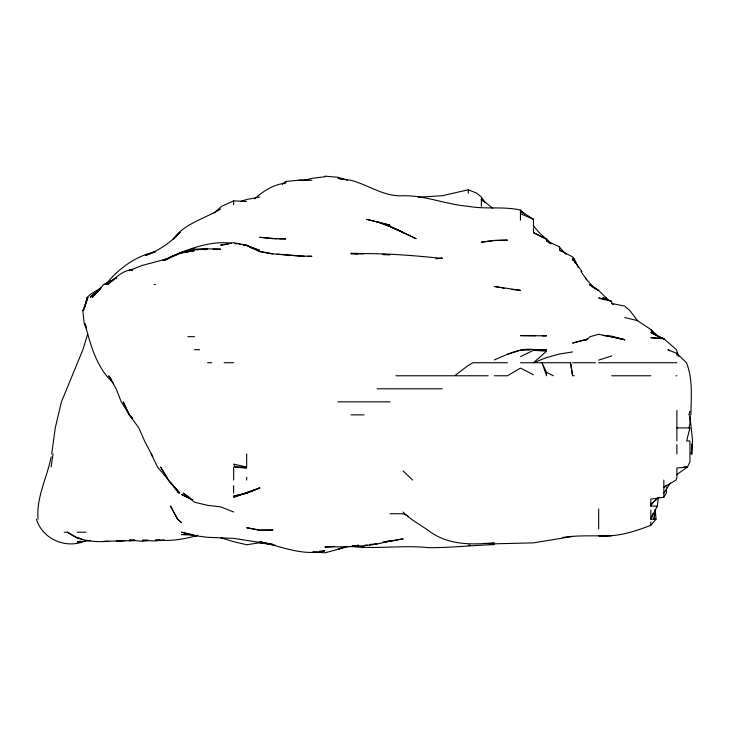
<?xml version="1.0" encoding="UTF-8"?>
<svg xmlns="http://www.w3.org/2000/svg" width="729" height="729" viewBox="0 0 729 729"><rect width="100%" height="100%" fill="white"/><g stroke="black" fill="none" stroke-linecap="round" stroke-linejoin="round"><path stroke-width="1.09" d="M666.57 487.665L666.37 493.096L663.855 497.233L650.815 499.137L650.815 506.136L657.276 506.136L658.424 497.442M691.885 444.207L692.167 453.985L691.274 453.985L691.356 451.816M691.447 449.638L691.657 444.207M690.91 414.874C691.101 397.524 693.051 379.253 686.49 362.732L676.886 353.447L667.855 349.692L669.659 350.868M654.578 511.567L654.077 519.166L655.28 509.398M691.274 453.985L692.55 440.954L690.035 416.751M51.13 467.025L53.062 453.985M51.713 453.985L55.258 427.914L61.427 401.843L82.906 349.692L87.781 333.709M688.996 427.914L689.926 423.576L689.926 414.874L688.859 414.874L689.926 411.183M51.13 456.883C47.112 477.741 36.067 497.433 38.09 519.166M84.008 309.497L87.033 297.55L90.241 294.498L101.413 287.536M84.682 307.574L87.854 297.55L87.033 297.55M653.066 513.152L650.815 519.166L656.045 519.166L655.216 509.398M86.541 328.633L84.227 323.621L82.824 310.581L87.854 297.55M657.276 506.136L650.815 519.166L650.815 510.063M650.815 506.136L653.157 502.409M663.855 493.096L670.507 482.853M562.815 537.41C579.072 534.958 595.383 536.316 611.704 535.596L598.673 535.733C616.707 537.227 634.248 531.815 650.815 525.263L656.045 519.166M173.01 239.121C184.601 223.429 204.639 218.682 220.605 208.995M106.334 283.672C118.854 268.354 135.849 255.97 155.423 251.76L145.39 255.587M100.31 289.076L92.146 297.55L103.618 284.51L114.362 279.271M173.921 238.675L180.172 232.369C170.468 242.675 158.749 250.658 145.39 255.423M658.178 497.615L650.815 504.395L658.961 497.333M214.089 213.105L221.616 206.289L233.644 200.876L246.675 201.45M666.388 485.241L663.855 487.455L676.002 480.065L676.886 477.55L676.886 467.991L687.465 467.025L689.926 461.904L689.926 440.954L686.654 440.954L689.926 427.914L676.886 427.914M100.019 288.793L90.241 297.195L100.666 288.629M254.503 198.908C263.306 190.898 273.721 184.419 285.786 183.07L285.786 181.475L298.826 180.218L311.866 180.218M282.314 184.328L285.786 181.475M455.27 375.28L468.3 365.411L472.857 362.732L507.411 362.732M676.886 474.579L687.465 467.025L684.012 467.025M162.767 260.517C184.1 250.84 207.555 240.288 231.467 243.204M113.46 279.872L104.903 284.51L116.312 277.785L105.933 284.51L116.312 277.667L107.746 284.51C115.109 278.451 122.426 270.149 132.605 269.666M165.1 259.925L181.494 252.781L194.534 250.667L181.494 252.963L194.534 249.127L207.574 249.136L196.702 249.683M165.41 259.925L168.399 258.44L164.408 260.071M520.451 356.663L533.482 350.294L546.522 351.196L533.482 362.732L546.522 357.593L559.562 353.975L572.593 351.934M587.538 339.331L585.633 340.215L590.271 336.661L598.673 334.265L624.744 339.614L620.397 339.131M181.494 252.298L168.463 258.039L181.494 252.307L194.534 248.443M494.371 359.898C506.855 354.75 519.485 347.715 533.482 349.492M164.444 260.071L168.463 258.44L142.383 265.392L129.352 270.441L132.605 269.894M587.538 338.949L572.593 343.067L585.633 339.787M343.842 547.087L337.937 549.311L344.033 547.087M197.623 535.268C184.063 539.469 169.611 541.346 155.423 540.116L159.769 539.797M196.593 535.624L194.534 536.407L197.732 535.359M246.675 492.631L259.715 488.075L233.644 497.214L245.637 493.096M240.661 201.496L246.675 199.473L259.715 197.085M598.673 360.108L611.704 355.943M507.411 354.312L519.449 350.512M85.894 540.599C66.922 549.566 42.446 539.569 36.45 519.166M348.799 546.367L324.897 552.855L312.951 551.725M304.348 180.218L311.866 178.323L324.897 176.782M440.772 258.44L442.23 258.075L435.869 258.795M485.058 202.589L481.34 197.04L476.976 193.258L468.3 189.786L442.23 195.709L418.328 197.222M80.463 541.246L77.201 541.902L90.241 540.617M382.479 542.321L390.079 540.936C377.704 544.353 364.91 546.276 352.061 546.185M204.311 249.71L206.48 249.364M270.577 543.998L259.715 542.768L246.675 544.736L233.644 541.702L220.605 537.683M382.479 542.485L403.119 538.822L390.079 541.301L385.741 541.392M164.116 539.77L155.423 540.991L142.383 540.298L147.814 540.016M572.593 536.453L533.482 542.85L494.371 543.825L483.509 543.424M147.814 540.608L142.383 541.31L129.352 540.08L134.783 540.061M352.089 546.076L358.768 545.246L350.977 546.659L324.897 547.032L334.675 546.367M228.213 244.261L220.605 245.154L233.644 242.702L246.675 245.263L259.715 251.505L272.755 254.011M134.783 540.544L116.312 541.128L123.921 540.554M125.005 540.554L103.272 541.492L106.534 541.283M365.092 545.146L367.27 544.946M369.439 544.754L377.048 544.062L369.439 544.454M108.712 541.31C94.615 542.321 79.16 541.164 67.624 532.206L64.17 532.206M494.371 544.599C472.611 545.328 451.005 547.734 429.19 547.698C403.11 544.891 377.03 549.301 350.977 546.458M195.618 249.701L207.574 248.817L220.605 249.163L213.005 249.181M494.371 542.677C472.793 544.946 449.292 545.228 430.748 532.206C421.635 525.345 411.101 520.388 403.119 512.05M134.783 540.317L129.352 540.672L134.783 540.444M319.466 551.16L324.897 550.823C302.453 556.336 281.203 546.303 259.715 541.738L272.755 544.417L233.644 538.366L207.574 537.319L194.534 535.633L181.494 532.206L194.534 535.186L181.494 534.53L185.84 534.548M386.826 254.776L390.079 254.649L382.479 254.284M520.451 350.193L530.229 350.02M533.482 349.966L546.522 349.893L533.482 349.692M533.482 219.329L520.451 213.643M442.23 258.44C412.049 255.296 381.458 252.89 350.977 253.765L364.008 253.656L350.977 253.227M154.038 284.51L155.423 284.51M82.824 310.581L83.735 310.581M187.9 336.661L194.534 336.661M194.534 349.692L199.6 349.692M207.574 362.732L211.711 362.732M224.158 362.732L233.644 362.732M520.451 362.732L570.534 362.732L572.593 375.772L570.534 362.732M572.593 362.732L595.374 362.732M598.673 362.732L676.886 362.732M395.947 375.772L454.468 375.772M455.27 375.772L488.102 375.772M494.371 375.772L507.411 375.772L520.451 368.127L533.482 374.724M611.704 375.772L650.815 375.772M675.983 375.772L676.886 375.772M377.048 388.803L442.23 388.803M337.937 401.843L390.079 401.843M350.977 414.874L364.008 414.874M246.675 453.985L246.675 467.025L233.644 467.025L233.644 480.065M77.201 532.206L85.958 532.206M298.826 180.191L308.732 180.218M304.257 256.243L272.755 253.82L259.715 251.505L246.675 245.4L243.422 244.908M307.52 256.271L311.866 256.298L298.826 256.043L277.102 254.202M390.079 513.672L403.119 513.817L408.14 516.05M535.66 335.704L520.451 335.641L546.522 335.85L542.176 335.796M277.102 238.757L259.715 237.299L272.755 238.675L285.786 238.912L279.271 238.793M81.548 538.658L77.201 538.412L81.548 538.777M243.422 245.172L246.675 245.4L259.715 250.329L249.938 247.313M603.011 335.54L611.704 336.151L624.744 339.823L611.704 336.661L606.273 336.06M678.735 356.281L676.403 349.692L663.855 338.693L650.815 337.682L660.592 338.575M324.897 176.145L337.937 177.265L347.305 180.218M382.479 254.521L385.741 254.822M511.758 289.422L520.451 290.324L494.371 286.47L499.812 287.508M246.675 468.218L235.513 467.025L233.644 464.136L246.675 467.025M354.23 253.619L357.492 254.011M79.379 538.166L77.201 537.893L67.624 532.206M234.729 243.586L236.898 243.914M239.076 244.242L241.244 244.579M259.715 542.768L275.507 545.246M525.199 214.681L520.451 210.034C503.302 206.161 485.596 209.515 468.3 206.316L468.146 206.289C446.148 204.548 425.271 195.326 403.119 195.746C384.201 196.976 368.573 184.929 350.977 180.3L337.937 178.386L344.188 179.607M501.98 287.928L504.149 288.338M605.188 299.947L598.673 297.961L611.704 301.059L611.704 303.455L624.744 306.134L629.892 310.581L637.775 320.933L650.815 329.472L653.138 333.062L650.815 329.472M624.744 317.534L637.775 320.66M364.008 547.151L361.028 546.44L364.008 547.142M377.048 221.898L366.623 219.329L390.079 225.206L378.132 222.172M572.593 375.317L574.215 375.772M233.644 511.995L220.605 506.837L207.574 505.325L194.534 502.235L183.161 493.096L190.16 497.934M389.076 226.382L377.048 221.616L390.079 226.4L403.119 232.369L390.079 226.783M551.242 243.787L546.522 238.957L533.482 232.669L546.522 239.449L538.986 232.369L533.482 226.008L533.473 219.329M192.529 499.839L181.494 494.444L192.529 499.957M610.729 301.442L602.929 297.55L605.562 299.3M546.522 372.364L546.522 375.772L542.002 362.732L546.522 372.364L553.338 375.772M546.522 238.957L546.522 240.825L559.562 246.849L559.562 249.947L561.248 251.359M559.562 249.947L572.593 256.909L574.151 258.44L578.188 267.461M533.482 219.283L520.451 210.927L522.821 213.032M611.704 303.455L613.463 304.649M546.522 240.825L550.122 243.44M492.676 208.266L481.34 199.017L481.34 206.289M650.815 329.544L658.497 336.661L663.855 338.967L650.815 332.433L658.497 336.661L663.855 338.693M403.119 470.943L412.641 480.065M608.715 300.457L605.726 297.55L607.521 300.43M113.287 382.898C96.438 367.689 90.514 344.708 84.928 323.621L86.56 327.631M592.076 286.825L589.879 284.51L598.673 290.643L589.351 284.51L598.673 290.479L605.899 297.55L607.64 300.43M132.341 418.236L129.261 414.874L123.174 401.843L129.352 414.874L138.838 427.914L144.542 440.954L152.68 456.545M132.341 418.136L129.352 414.874L121.26 401.843L116.312 389.104L108.73 375.772L111.883 380.064M559.562 247.277L566.078 254.448M170.586 482.507L179.808 493.096L168.463 480.384L160.608 467.025L168.463 479.955L157.546 467.025L151.167 453.985L152.762 456.545M481.34 199.017L483.409 201.441M594.691 288.73L585.633 278.341L580.977 271.47M168.463 480.065L178.641 493.096L176.5 489.369M572.593 260.353L572.593 258.44L581.915 271.47M572.593 258.44L575.236 263.096M676.886 352.891L678.307 355.843M585.633 277.995L586.444 279.854M533.482 225.534L533.992 227.484M676.886 353.447L676.886 355.214M676.886 410.536L676.886 440.954M676.886 444.581L676.886 453.985M663.855 480.065L663.855 497.233M650.815 522.119L650.815 525.263M598.673 508.888L598.673 528.899M533.482 228.578L533.482 232.369M520.451 210.034L520.451 220.122M468.3 189.786L468.3 193.258M246.675 477.249L246.675 480.065M233.644 200.876L233.644 204.658M233.644 485.651L233.644 493.096M259.715 487.874L246.675 493.351L233.644 496.084L246.675 493.096L259.715 487.874M132.605 269.766L129.352 270.441L132.605 269.712M494.371 240.442L481.34 242.183L494.371 240.515L507.411 240.114L494.371 240.442M469.877 545.246L468.3 545.41L469.877 545.246M272.755 530.056L259.715 530.265L246.675 527.741L259.715 530.092L272.755 530.056M403.119 232.651L390.079 226.4L416.159 238.675L403.119 232.651M181.494 522.629L177.575 519.166L170.54 506.136L177.575 519.166L181.494 522.629"/></g></svg>
